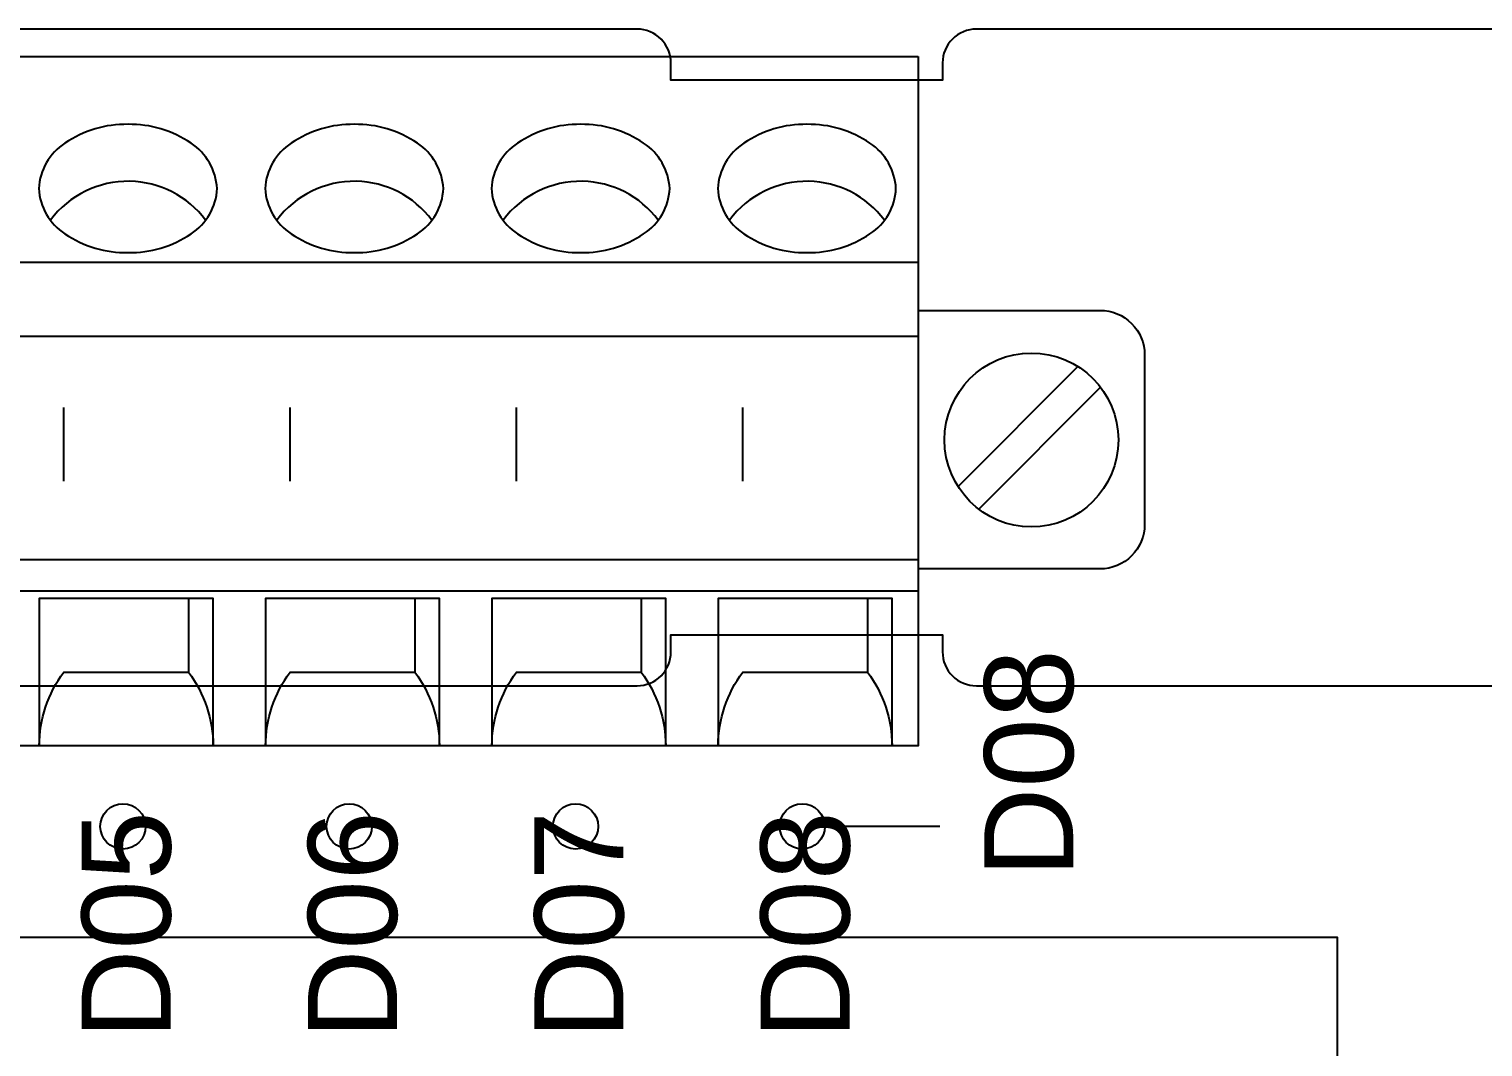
# Model space of a CAD drawing. Extents: x 0.5 to 35.5, y 0.5 to 23.5.
# Drawn here: x 30.141 to 31.426, y 8.752 to 9.651 of the extents above; entities that cross this region are included whole.
import ezdxf

# ---------------------------------------------------------------- set-up
doc = ezdxf.new("R2010")
doc.units = 0
doc.header["$MEASUREMENT"] = 0
for name, color, linetype in [('3_01__0-__EMPTY', 7, 'CONTINUOUS'), ('3_02__B-___3__DI___4__DO__', 7, 'CONTINUOUS'), ('3_03__1-___4__DI___4__DO__', 7, 'CONTINUOUS'), ('3_04__C-___4__DI___4__DO__', 7, 'CONTINUOUS'), ('3_05__D-___4__DI___3__DO__', 7, 'CONTINUOUS'), ('3_06__2A___8__FORM_A_DO', 7, 'CONTINUOUS'), ('3_07__2B___8__FORM_B_DO', 7, 'CONTINUOUS'), ('3_08__2C___8__DO__6__FORM_', 7, 'CONTINUOUS'), ('3_09__2D___8__DO__2__FORM_', 7, 'CONTINUOUS'), ('3_10__2G___8__DO__4__FORM_', 7, 'CONTINUOUS'), ('3_11__3-___8__DI', 7, 'CONTINUOUS'), ('3_12__4-___14__DI', 7, 'CONTINUOUS'), ('3_13__5-___8__AI', 7, 'CONTINUOUS'), ('3_14__6-___4__AI____4__AO', 7, 'CONTINUOUS'), ('4_01__0-__EMPTY', 7, 'CONTINUOUS'), ('4_02__B-___3__DI___4__DO__', 7, 'CONTINUOUS'), ('4_03__1-___4__DI___4__DO__', 7, 'CONTINUOUS'), ('4_04__C-___4__DI___4__DO__', 7, 'CONTINUOUS'), ('4_05__D-___4__DI___3__DO__', 7, 'CONTINUOUS'), ('4_06__2A___8__FORM_A_DO', 7, 'CONTINUOUS'), ('4_07__2B___8__FORM_B_DO', 7, 'CONTINUOUS'), ('4_08__2C___8__DO__6__FORM_', 7, 'CONTINUOUS'), ('4_09__2D___8__DO__2__FORM_', 7, 'CONTINUOUS'), ('4_10__2G___8__DO__4__FORM_', 7, 'CONTINUOUS'), ('4_11__3-___8__DI', 7, 'CONTINUOUS'), ('4_12__4-___14__DI', 7, 'CONTINUOUS'), ('4_13__5-___8__AI', 7, 'CONTINUOUS'), ('4_14__6-___4__AI____4__AO', 7, 'CONTINUOUS'), ('4_15__77___8__AFDI', 7, 'CONTINUOUS')]:
    doc.layers.add(name, color=color, linetype=linetype)
doc.styles.add('ARIAL', font='arial.ttf')

msp = doc.modelspace()

# ---------------------------------------------------------------- linework, layer by layer
at = {"layer": '3_01__0-__EMPTY'}
for points in [[(31.8733, 9.651), (30.9781, 9.651, 0.414214), (30.9482, 9.6211), (30.9482, 9.606), (30.7082, 9.606), (30.7082, 9.6211, 0.414214), (30.6783, 9.651), (29.7131, 9.651, 0.414214)], [(29.7131, 9.071), (30.6783, 9.071, 0.414214), (30.7082, 9.1009), (30.7082, 9.116), (30.9482, 9.116), (30.9482, 9.1009, 0.414214), (30.9781, 9.071), (31.8733, 9.071, 0.414214)]]:
    msp.add_lwpolyline(points, format="xyb", dxfattribs=at)
at = {"layer": '3_02__B-___3__DI___4__DO__'}
msp.add_lwpolyline([(30.9268, 9.6267), (30.9268, 9.018), (29.3268, 9.018), (29.3268, 9.6267)], close=True, dxfattribs=at)
for points in [[(30.2841, 9.5503, 0.154167), (30.2284, 9.5669, 0.154167), (30.1727, 9.5503, 0.244062), (30.1497, 9.5102, 0.244061), (30.1727, 9.4702, 0.154167), (30.2284, 9.4536, 0.154167), (30.2841, 9.4702, 0.24406), (30.3071, 9.5102, 0.236767)], [(30.4841, 9.5503, 0.154167), (30.4284, 9.5669, 0.154167), (30.3727, 9.5503, 0.244062), (30.3497, 9.5102, 0.244061), (30.3727, 9.4702, 0.154167), (30.4284, 9.4536, 0.154167), (30.4841, 9.4702, 0.24406), (30.5071, 9.5102, 0.236767)], [(30.6841, 9.5503, 0.154167), (30.6284, 9.5669, 0.154167), (30.5727, 9.5503, 0.244062), (30.5497, 9.5102, 0.244061), (30.5727, 9.4702, 0.154167), (30.6284, 9.4536, 0.154167), (30.6841, 9.4702, 0.24406), (30.7071, 9.5102, 0.236767)], [(30.8841, 9.5503, 0.154167), (30.8284, 9.5669, 0.154167), (30.7727, 9.5503, 0.244062), (30.7497, 9.5102, 0.244061), (30.7727, 9.4702, 0.154167), (30.8284, 9.4536, 0.154167), (30.8841, 9.4702, 0.24406), (30.9071, 9.5102, 0.236767)]]:
    msp.add_lwpolyline(points, format="xyb", close=True, dxfattribs=at)
for points in [[(30.2972, 9.4824, 0.005828), (30.2969, 9.4823, 0.231198), (30.23, 9.5166, 0.240907), (30.1599, 9.4823, 0.001746), (30.1597, 9.4822)], [(30.4972, 9.4824, 0.005828), (30.4969, 9.4823, 0.231198), (30.43, 9.5166, 0.240907), (30.3599, 9.4823, 0.001746), (30.3597, 9.4822)], [(30.6972, 9.4824, 0.005828), (30.6969, 9.4823, 0.231198), (30.63, 9.5166, 0.240907), (30.5599, 9.4823, 0.001746), (30.5597, 9.4822)], [(30.8972, 9.4824, 0.005828), (30.8969, 9.4823, 0.231198), (30.83, 9.5166, 0.240907), (30.7599, 9.4823, 0.001746), (30.7597, 9.4822)], [(30.9268, 9.4026), (31.0874, 9.4026, -0.414214), (31.1268, 9.3632), (31.1268, 9.2136, -0.414214), (31.0875, 9.1742), (30.9268, 9.1742)], [(30.2819, 9.1481), (30.2819, 9.0829, -0.162987), (30.3036, 9.0179), (30.3036, 9.1481), (30.15, 9.1481), (30.15, 9.018, -0.162853), (30.1717, 9.0829), (30.2819, 9.0829)], [(30.4819, 9.1481), (30.4819, 9.0829, -0.162987), (30.5036, 9.0179), (30.5036, 9.1481), (30.35, 9.1481), (30.35, 9.018, -0.162853), (30.3717, 9.0829), (30.4819, 9.0829)], [(30.6819, 9.1481), (30.6819, 9.0829, -0.162987), (30.7036, 9.0179), (30.7036, 9.1481), (30.55, 9.1481), (30.55, 9.018, -0.162853), (30.5717, 9.0829), (30.6819, 9.0829)], [(30.8819, 9.1481), (30.8819, 9.0829, -0.162987), (30.9036, 9.0179), (30.9036, 9.1481), (30.75, 9.1481), (30.75, 9.018, -0.162853), (30.7717, 9.0829), (30.8819, 9.0829)]]:
    msp.add_lwpolyline(points, format="xyb", dxfattribs=at)
for points in [[(29.3268, 9.4451), (30.9268, 9.4451)], [(29.3268, 9.3797), (30.9268, 9.3797)], [(30.9619, 9.2471), (31.0679, 9.353)], [(30.9803, 9.227), (31.0879, 9.3346)], [(29.3268, 9.1826), (30.9268, 9.1826)], [(29.3268, 9.1547), (30.9268, 9.1547)]]:
    msp.add_lwpolyline(points, dxfattribs=at)
msp.add_circle((31.0268, 9.2881), 0.0768, dxfattribs=at)
at = {"layer": '3_03__1-___4__DI___4__DO__'}
msp.add_lwpolyline([(30.9268, 9.6267), (30.9268, 9.018), (29.3268, 9.018), (29.3268, 9.6267)], close=True, dxfattribs=at)
for points in [[(30.2841, 9.5503, 0.154167), (30.2284, 9.5669, 0.154167), (30.1727, 9.5503, 0.244062), (30.1497, 9.5102, 0.244061), (30.1727, 9.4702, 0.154167), (30.2284, 9.4536, 0.154167), (30.2841, 9.4702, 0.24406), (30.3071, 9.5102, 0.236767)], [(30.4841, 9.5503, 0.154167), (30.4284, 9.5669, 0.154167), (30.3727, 9.5503, 0.244062), (30.3497, 9.5102, 0.244061), (30.3727, 9.4702, 0.154167), (30.4284, 9.4536, 0.154167), (30.4841, 9.4702, 0.24406), (30.5071, 9.5102, 0.236767)], [(30.6841, 9.5503, 0.154167), (30.6284, 9.5669, 0.154167), (30.5727, 9.5503, 0.244062), (30.5497, 9.5102, 0.244061), (30.5727, 9.4702, 0.154167), (30.6284, 9.4536, 0.154167), (30.6841, 9.4702, 0.24406), (30.7071, 9.5102, 0.236767)], [(30.8841, 9.5503, 0.154167), (30.8284, 9.5669, 0.154167), (30.7727, 9.5503, 0.244062), (30.7497, 9.5102, 0.244061), (30.7727, 9.4702, 0.154167), (30.8284, 9.4536, 0.154167), (30.8841, 9.4702, 0.24406), (30.9071, 9.5102, 0.236767)]]:
    msp.add_lwpolyline(points, format="xyb", close=True, dxfattribs=at)
for points in [[(30.2972, 9.4824, 0.005828), (30.2969, 9.4823, 0.231198), (30.23, 9.5166, 0.240907), (30.1599, 9.4823, 0.001746), (30.1597, 9.4822)], [(30.4972, 9.4824, 0.005828), (30.4969, 9.4823, 0.231198), (30.43, 9.5166, 0.240907), (30.3599, 9.4823, 0.001746), (30.3597, 9.4822)], [(30.6972, 9.4824, 0.005828), (30.6969, 9.4823, 0.231198), (30.63, 9.5166, 0.240907), (30.5599, 9.4823, 0.001746), (30.5597, 9.4822)], [(30.8972, 9.4824, 0.005828), (30.8969, 9.4823, 0.231198), (30.83, 9.5166, 0.240907), (30.7599, 9.4823, 0.001746), (30.7597, 9.4822)], [(30.9268, 9.4026), (31.0874, 9.4026, -0.414214), (31.1268, 9.3632), (31.1268, 9.2136, -0.414214), (31.0875, 9.1742), (30.9268, 9.1742)], [(30.2819, 9.1481), (30.2819, 9.0829, -0.162987), (30.3036, 9.0179), (30.3036, 9.1481), (30.15, 9.1481), (30.15, 9.018, -0.162853), (30.1717, 9.0829), (30.2819, 9.0829)], [(30.4819, 9.1481), (30.4819, 9.0829, -0.162987), (30.5036, 9.0179), (30.5036, 9.1481), (30.35, 9.1481), (30.35, 9.018, -0.162853), (30.3717, 9.0829), (30.4819, 9.0829)], [(30.6819, 9.1481), (30.6819, 9.0829, -0.162987), (30.7036, 9.0179), (30.7036, 9.1481), (30.55, 9.1481), (30.55, 9.018, -0.162853), (30.5717, 9.0829), (30.6819, 9.0829)], [(30.8819, 9.1481), (30.8819, 9.0829, -0.162987), (30.9036, 9.0179), (30.9036, 9.1481), (30.75, 9.1481), (30.75, 9.018, -0.162853), (30.7717, 9.0829), (30.8819, 9.0829)]]:
    msp.add_lwpolyline(points, format="xyb", dxfattribs=at)
for points in [[(29.3268, 9.4451), (30.9268, 9.4451)], [(29.3268, 9.3797), (30.9268, 9.3797)], [(30.9619, 9.2471), (31.0679, 9.353)], [(30.9803, 9.227), (31.0879, 9.3346)], [(29.3268, 9.1826), (30.9268, 9.1826)], [(29.3268, 9.1547), (30.9268, 9.1547)]]:
    msp.add_lwpolyline(points, dxfattribs=at)
msp.add_circle((31.0268, 9.2881), 0.0768, dxfattribs=at)
at = {"layer": '3_04__C-___4__DI___4__DO__'}
msp.add_lwpolyline([(30.9268, 9.6267), (30.9268, 9.018), (29.3268, 9.018), (29.3268, 9.6267)], close=True, dxfattribs=at)
for points in [[(30.2841, 9.5503, 0.154167), (30.2284, 9.5669, 0.154167), (30.1727, 9.5503, 0.244062), (30.1497, 9.5102, 0.244061), (30.1727, 9.4702, 0.154167), (30.2284, 9.4536, 0.154167), (30.2841, 9.4702, 0.24406), (30.3071, 9.5102, 0.236767)], [(30.4841, 9.5503, 0.154167), (30.4284, 9.5669, 0.154167), (30.3727, 9.5503, 0.244062), (30.3497, 9.5102, 0.244061), (30.3727, 9.4702, 0.154167), (30.4284, 9.4536, 0.154167), (30.4841, 9.4702, 0.24406), (30.5071, 9.5102, 0.236767)], [(30.6841, 9.5503, 0.154167), (30.6284, 9.5669, 0.154167), (30.5727, 9.5503, 0.244062), (30.5497, 9.5102, 0.244061), (30.5727, 9.4702, 0.154167), (30.6284, 9.4536, 0.154167), (30.6841, 9.4702, 0.24406), (30.7071, 9.5102, 0.236767)], [(30.8841, 9.5503, 0.154167), (30.8284, 9.5669, 0.154167), (30.7727, 9.5503, 0.244062), (30.7497, 9.5102, 0.244061), (30.7727, 9.4702, 0.154167), (30.8284, 9.4536, 0.154167), (30.8841, 9.4702, 0.24406), (30.9071, 9.5102, 0.236767)]]:
    msp.add_lwpolyline(points, format="xyb", close=True, dxfattribs=at)
for points in [[(30.2972, 9.4824, 0.005828), (30.2969, 9.4823, 0.231198), (30.23, 9.5166, 0.240907), (30.1599, 9.4823, 0.001746), (30.1597, 9.4822)], [(30.4972, 9.4824, 0.005828), (30.4969, 9.4823, 0.231198), (30.43, 9.5166, 0.240907), (30.3599, 9.4823, 0.001746), (30.3597, 9.4822)], [(30.6972, 9.4824, 0.005828), (30.6969, 9.4823, 0.231198), (30.63, 9.5166, 0.240907), (30.5599, 9.4823, 0.001746), (30.5597, 9.4822)], [(30.8972, 9.4824, 0.005828), (30.8969, 9.4823, 0.231198), (30.83, 9.5166, 0.240907), (30.7599, 9.4823, 0.001746), (30.7597, 9.4822)], [(30.9268, 9.4026), (31.0874, 9.4026, -0.414214), (31.1268, 9.3632), (31.1268, 9.2136, -0.414214), (31.0875, 9.1742), (30.9268, 9.1742)], [(30.2819, 9.1481), (30.2819, 9.0829, -0.162987), (30.3036, 9.0179), (30.3036, 9.1481), (30.15, 9.1481), (30.15, 9.018, -0.162853), (30.1717, 9.0829), (30.2819, 9.0829)], [(30.4819, 9.1481), (30.4819, 9.0829, -0.162987), (30.5036, 9.0179), (30.5036, 9.1481), (30.35, 9.1481), (30.35, 9.018, -0.162853), (30.3717, 9.0829), (30.4819, 9.0829)], [(30.6819, 9.1481), (30.6819, 9.0829, -0.162987), (30.7036, 9.0179), (30.7036, 9.1481), (30.55, 9.1481), (30.55, 9.018, -0.162853), (30.5717, 9.0829), (30.6819, 9.0829)], [(30.8819, 9.1481), (30.8819, 9.0829, -0.162987), (30.9036, 9.0179), (30.9036, 9.1481), (30.75, 9.1481), (30.75, 9.018, -0.162853), (30.7717, 9.0829), (30.8819, 9.0829)]]:
    msp.add_lwpolyline(points, format="xyb", dxfattribs=at)
for points in [[(29.3268, 9.4451), (30.9268, 9.4451)], [(29.3268, 9.3797), (30.9268, 9.3797)], [(30.9619, 9.2471), (31.0679, 9.353)], [(30.9803, 9.227), (31.0879, 9.3346)], [(29.3268, 9.1826), (30.9268, 9.1826)], [(29.3268, 9.1547), (30.9268, 9.1547)]]:
    msp.add_lwpolyline(points, dxfattribs=at)
msp.add_circle((31.0268, 9.2881), 0.0768, dxfattribs=at)
at = {"layer": '3_05__D-___4__DI___3__DO__'}
msp.add_lwpolyline([(30.9268, 9.6267), (30.9268, 9.018), (29.3268, 9.018), (29.3268, 9.6267)], close=True, dxfattribs=at)
for points in [[(30.2841, 9.5503, 0.154167), (30.2284, 9.5669, 0.154167), (30.1727, 9.5503, 0.244062), (30.1497, 9.5102, 0.244061), (30.1727, 9.4702, 0.154167), (30.2284, 9.4536, 0.154167), (30.2841, 9.4702, 0.24406), (30.3071, 9.5102, 0.236767)], [(30.4841, 9.5503, 0.154167), (30.4284, 9.5669, 0.154167), (30.3727, 9.5503, 0.244062), (30.3497, 9.5102, 0.244061), (30.3727, 9.4702, 0.154167), (30.4284, 9.4536, 0.154167), (30.4841, 9.4702, 0.24406), (30.5071, 9.5102, 0.236767)], [(30.6841, 9.5503, 0.154167), (30.6284, 9.5669, 0.154167), (30.5727, 9.5503, 0.244062), (30.5497, 9.5102, 0.244061), (30.5727, 9.4702, 0.154167), (30.6284, 9.4536, 0.154167), (30.6841, 9.4702, 0.24406), (30.7071, 9.5102, 0.236767)], [(30.8841, 9.5503, 0.154167), (30.8284, 9.5669, 0.154167), (30.7727, 9.5503, 0.244062), (30.7497, 9.5102, 0.244061), (30.7727, 9.4702, 0.154167), (30.8284, 9.4536, 0.154167), (30.8841, 9.4702, 0.24406), (30.9071, 9.5102, 0.236767)]]:
    msp.add_lwpolyline(points, format="xyb", close=True, dxfattribs=at)
for points in [[(30.2972, 9.4824, 0.005828), (30.2969, 9.4823, 0.231198), (30.23, 9.5166, 0.240907), (30.1599, 9.4823, 0.001746), (30.1597, 9.4822)], [(30.4972, 9.4824, 0.005828), (30.4969, 9.4823, 0.231198), (30.43, 9.5166, 0.240907), (30.3599, 9.4823, 0.001746), (30.3597, 9.4822)], [(30.6972, 9.4824, 0.005828), (30.6969, 9.4823, 0.231198), (30.63, 9.5166, 0.240907), (30.5599, 9.4823, 0.001746), (30.5597, 9.4822)], [(30.8972, 9.4824, 0.005828), (30.8969, 9.4823, 0.231198), (30.83, 9.5166, 0.240907), (30.7599, 9.4823, 0.001746), (30.7597, 9.4822)], [(30.9268, 9.4026), (31.0874, 9.4026, -0.414214), (31.1268, 9.3632), (31.1268, 9.2136, -0.414214), (31.0875, 9.1742), (30.9268, 9.1742)], [(30.2819, 9.1481), (30.2819, 9.0829, -0.162987), (30.3036, 9.0179), (30.3036, 9.1481), (30.15, 9.1481), (30.15, 9.018, -0.162853), (30.1717, 9.0829), (30.2819, 9.0829)], [(30.4819, 9.1481), (30.4819, 9.0829, -0.162987), (30.5036, 9.0179), (30.5036, 9.1481), (30.35, 9.1481), (30.35, 9.018, -0.162853), (30.3717, 9.0829), (30.4819, 9.0829)], [(30.6819, 9.1481), (30.6819, 9.0829, -0.162987), (30.7036, 9.0179), (30.7036, 9.1481), (30.55, 9.1481), (30.55, 9.018, -0.162853), (30.5717, 9.0829), (30.6819, 9.0829)], [(30.8819, 9.1481), (30.8819, 9.0829, -0.162987), (30.9036, 9.0179), (30.9036, 9.1481), (30.75, 9.1481), (30.75, 9.018, -0.162853), (30.7717, 9.0829), (30.8819, 9.0829)]]:
    msp.add_lwpolyline(points, format="xyb", dxfattribs=at)
for points in [[(29.3268, 9.4451), (30.9268, 9.4451)], [(29.3268, 9.3797), (30.9268, 9.3797)], [(30.9619, 9.2471), (31.0679, 9.353)], [(30.9803, 9.227), (31.0879, 9.3346)], [(29.3268, 9.1826), (30.9268, 9.1826)], [(29.3268, 9.1547), (30.9268, 9.1547)]]:
    msp.add_lwpolyline(points, dxfattribs=at)
msp.add_circle((31.0268, 9.2881), 0.0768, dxfattribs=at)
at = {"layer": '3_06__2A___8__FORM_A_DO'}
msp.add_lwpolyline([(30.9268, 9.6267), (30.9268, 9.018), (29.3268, 9.018), (29.3268, 9.6267)], close=True, dxfattribs=at)
for points in [[(30.2841, 9.5503, 0.154167), (30.2284, 9.5669, 0.154167), (30.1727, 9.5503, 0.244062), (30.1497, 9.5102, 0.244061), (30.1727, 9.4702, 0.154167), (30.2284, 9.4536, 0.154167), (30.2841, 9.4702, 0.24406), (30.3071, 9.5102, 0.236767)], [(30.4841, 9.5503, 0.154167), (30.4284, 9.5669, 0.154167), (30.3727, 9.5503, 0.244062), (30.3497, 9.5102, 0.244061), (30.3727, 9.4702, 0.154167), (30.4284, 9.4536, 0.154167), (30.4841, 9.4702, 0.24406), (30.5071, 9.5102, 0.236767)], [(30.6841, 9.5503, 0.154167), (30.6284, 9.5669, 0.154167), (30.5727, 9.5503, 0.244062), (30.5497, 9.5102, 0.244061), (30.5727, 9.4702, 0.154167), (30.6284, 9.4536, 0.154167), (30.6841, 9.4702, 0.24406), (30.7071, 9.5102, 0.236767)], [(30.8841, 9.5503, 0.154167), (30.8284, 9.5669, 0.154167), (30.7727, 9.5503, 0.244062), (30.7497, 9.5102, 0.244061), (30.7727, 9.4702, 0.154167), (30.8284, 9.4536, 0.154167), (30.8841, 9.4702, 0.24406), (30.9071, 9.5102, 0.236767)]]:
    msp.add_lwpolyline(points, format="xyb", close=True, dxfattribs=at)
for points in [[(30.2972, 9.4824, 0.005828), (30.2969, 9.4823, 0.231198), (30.23, 9.5166, 0.240907), (30.1599, 9.4823, 0.001746), (30.1597, 9.4822)], [(30.4972, 9.4824, 0.005828), (30.4969, 9.4823, 0.231198), (30.43, 9.5166, 0.240907), (30.3599, 9.4823, 0.001746), (30.3597, 9.4822)], [(30.6972, 9.4824, 0.005828), (30.6969, 9.4823, 0.231198), (30.63, 9.5166, 0.240907), (30.5599, 9.4823, 0.001746), (30.5597, 9.4822)], [(30.8972, 9.4824, 0.005828), (30.8969, 9.4823, 0.231198), (30.83, 9.5166, 0.240907), (30.7599, 9.4823, 0.001746), (30.7597, 9.4822)], [(30.9268, 9.4026), (31.0874, 9.4026, -0.414214), (31.1268, 9.3632), (31.1268, 9.2136, -0.414214), (31.0875, 9.1742), (30.9268, 9.1742)], [(30.2819, 9.1481), (30.2819, 9.0829, -0.162987), (30.3036, 9.0179), (30.3036, 9.1481), (30.15, 9.1481), (30.15, 9.018, -0.162853), (30.1717, 9.0829), (30.2819, 9.0829)], [(30.4819, 9.1481), (30.4819, 9.0829, -0.162987), (30.5036, 9.0179), (30.5036, 9.1481), (30.35, 9.1481), (30.35, 9.018, -0.162853), (30.3717, 9.0829), (30.4819, 9.0829)], [(30.6819, 9.1481), (30.6819, 9.0829, -0.162987), (30.7036, 9.0179), (30.7036, 9.1481), (30.55, 9.1481), (30.55, 9.018, -0.162853), (30.5717, 9.0829), (30.6819, 9.0829)], [(30.8819, 9.1481), (30.8819, 9.0829, -0.162987), (30.9036, 9.0179), (30.9036, 9.1481), (30.75, 9.1481), (30.75, 9.018, -0.162853), (30.7717, 9.0829), (30.8819, 9.0829)]]:
    msp.add_lwpolyline(points, format="xyb", dxfattribs=at)
for points in [[(29.3268, 9.4451), (30.9268, 9.4451)], [(29.3268, 9.3797), (30.9268, 9.3797)], [(30.9619, 9.2471), (31.0679, 9.353)], [(30.9803, 9.227), (31.0879, 9.3346)], [(29.3268, 9.1826), (30.9268, 9.1826)], [(29.3268, 9.1547), (30.9268, 9.1547)]]:
    msp.add_lwpolyline(points, dxfattribs=at)
msp.add_circle((31.0268, 9.2881), 0.0768, dxfattribs=at)
at = {"layer": '3_07__2B___8__FORM_B_DO'}
msp.add_lwpolyline([(30.9268, 9.6267), (30.9268, 9.018), (29.3268, 9.018), (29.3268, 9.6267)], close=True, dxfattribs=at)
for points in [[(30.2841, 9.5503, 0.154167), (30.2284, 9.5669, 0.154167), (30.1727, 9.5503, 0.244062), (30.1497, 9.5102, 0.244061), (30.1727, 9.4702, 0.154167), (30.2284, 9.4536, 0.154167), (30.2841, 9.4702, 0.24406), (30.3071, 9.5102, 0.236767)], [(30.4841, 9.5503, 0.154167), (30.4284, 9.5669, 0.154167), (30.3727, 9.5503, 0.244062), (30.3497, 9.5102, 0.244061), (30.3727, 9.4702, 0.154167), (30.4284, 9.4536, 0.154167), (30.4841, 9.4702, 0.24406), (30.5071, 9.5102, 0.236767)], [(30.6841, 9.5503, 0.154167), (30.6284, 9.5669, 0.154167), (30.5727, 9.5503, 0.244062), (30.5497, 9.5102, 0.244061), (30.5727, 9.4702, 0.154167), (30.6284, 9.4536, 0.154167), (30.6841, 9.4702, 0.24406), (30.7071, 9.5102, 0.236767)], [(30.8841, 9.5503, 0.154167), (30.8284, 9.5669, 0.154167), (30.7727, 9.5503, 0.244062), (30.7497, 9.5102, 0.244061), (30.7727, 9.4702, 0.154167), (30.8284, 9.4536, 0.154167), (30.8841, 9.4702, 0.24406), (30.9071, 9.5102, 0.236767)]]:
    msp.add_lwpolyline(points, format="xyb", close=True, dxfattribs=at)
for points in [[(30.2972, 9.4824, 0.005828), (30.2969, 9.4823, 0.231198), (30.23, 9.5166, 0.240907), (30.1599, 9.4823, 0.001746), (30.1597, 9.4822)], [(30.4972, 9.4824, 0.005828), (30.4969, 9.4823, 0.231198), (30.43, 9.5166, 0.240907), (30.3599, 9.4823, 0.001746), (30.3597, 9.4822)], [(30.6972, 9.4824, 0.005828), (30.6969, 9.4823, 0.231198), (30.63, 9.5166, 0.240907), (30.5599, 9.4823, 0.001746), (30.5597, 9.4822)], [(30.8972, 9.4824, 0.005828), (30.8969, 9.4823, 0.231198), (30.83, 9.5166, 0.240907), (30.7599, 9.4823, 0.001746), (30.7597, 9.4822)], [(30.9268, 9.4026), (31.0874, 9.4026, -0.414214), (31.1268, 9.3632), (31.1268, 9.2136, -0.414214), (31.0875, 9.1742), (30.9268, 9.1742)], [(30.2819, 9.1481), (30.2819, 9.0829, -0.162987), (30.3036, 9.0179), (30.3036, 9.1481), (30.15, 9.1481), (30.15, 9.018, -0.162853), (30.1717, 9.0829), (30.2819, 9.0829)], [(30.4819, 9.1481), (30.4819, 9.0829, -0.162987), (30.5036, 9.0179), (30.5036, 9.1481), (30.35, 9.1481), (30.35, 9.018, -0.162853), (30.3717, 9.0829), (30.4819, 9.0829)], [(30.6819, 9.1481), (30.6819, 9.0829, -0.162987), (30.7036, 9.0179), (30.7036, 9.1481), (30.55, 9.1481), (30.55, 9.018, -0.162853), (30.5717, 9.0829), (30.6819, 9.0829)], [(30.8819, 9.1481), (30.8819, 9.0829, -0.162987), (30.9036, 9.0179), (30.9036, 9.1481), (30.75, 9.1481), (30.75, 9.018, -0.162853), (30.7717, 9.0829), (30.8819, 9.0829)]]:
    msp.add_lwpolyline(points, format="xyb", dxfattribs=at)
for points in [[(29.3268, 9.4451), (30.9268, 9.4451)], [(29.3268, 9.3797), (30.9268, 9.3797)], [(30.9619, 9.2471), (31.0679, 9.353)], [(30.9803, 9.227), (31.0879, 9.3346)], [(29.3268, 9.1826), (30.9268, 9.1826)], [(29.3268, 9.1547), (30.9268, 9.1547)]]:
    msp.add_lwpolyline(points, dxfattribs=at)
msp.add_circle((31.0268, 9.2881), 0.0768, dxfattribs=at)
at = {"layer": '3_08__2C___8__DO__6__FORM_'}
msp.add_lwpolyline([(30.9268, 9.6267), (30.9268, 9.018), (29.3268, 9.018), (29.3268, 9.6267)], close=True, dxfattribs=at)
for points in [[(30.2841, 9.5503, 0.154167), (30.2284, 9.5669, 0.154167), (30.1727, 9.5503, 0.244062), (30.1497, 9.5102, 0.244061), (30.1727, 9.4702, 0.154167), (30.2284, 9.4536, 0.154167), (30.2841, 9.4702, 0.24406), (30.3071, 9.5102, 0.236767)], [(30.4841, 9.5503, 0.154167), (30.4284, 9.5669, 0.154167), (30.3727, 9.5503, 0.244062), (30.3497, 9.5102, 0.244061), (30.3727, 9.4702, 0.154167), (30.4284, 9.4536, 0.154167), (30.4841, 9.4702, 0.24406), (30.5071, 9.5102, 0.236767)], [(30.6841, 9.5503, 0.154167), (30.6284, 9.5669, 0.154167), (30.5727, 9.5503, 0.244062), (30.5497, 9.5102, 0.244061), (30.5727, 9.4702, 0.154167), (30.6284, 9.4536, 0.154167), (30.6841, 9.4702, 0.24406), (30.7071, 9.5102, 0.236767)], [(30.8841, 9.5503, 0.154167), (30.8284, 9.5669, 0.154167), (30.7727, 9.5503, 0.244062), (30.7497, 9.5102, 0.244061), (30.7727, 9.4702, 0.154167), (30.8284, 9.4536, 0.154167), (30.8841, 9.4702, 0.24406), (30.9071, 9.5102, 0.236767)]]:
    msp.add_lwpolyline(points, format="xyb", close=True, dxfattribs=at)
for points in [[(30.2972, 9.4824, 0.005828), (30.2969, 9.4823, 0.231198), (30.23, 9.5166, 0.240907), (30.1599, 9.4823, 0.001746), (30.1597, 9.4822)], [(30.4972, 9.4824, 0.005828), (30.4969, 9.4823, 0.231198), (30.43, 9.5166, 0.240907), (30.3599, 9.4823, 0.001746), (30.3597, 9.4822)], [(30.6972, 9.4824, 0.005828), (30.6969, 9.4823, 0.231198), (30.63, 9.5166, 0.240907), (30.5599, 9.4823, 0.001746), (30.5597, 9.4822)], [(30.8972, 9.4824, 0.005828), (30.8969, 9.4823, 0.231198), (30.83, 9.5166, 0.240907), (30.7599, 9.4823, 0.001746), (30.7597, 9.4822)], [(30.9268, 9.4026), (31.0874, 9.4026, -0.414214), (31.1268, 9.3632), (31.1268, 9.2136, -0.414214), (31.0875, 9.1742), (30.9268, 9.1742)], [(30.2819, 9.1481), (30.2819, 9.0829, -0.162987), (30.3036, 9.0179), (30.3036, 9.1481), (30.15, 9.1481), (30.15, 9.018, -0.162853), (30.1717, 9.0829), (30.2819, 9.0829)], [(30.4819, 9.1481), (30.4819, 9.0829, -0.162987), (30.5036, 9.0179), (30.5036, 9.1481), (30.35, 9.1481), (30.35, 9.018, -0.162853), (30.3717, 9.0829), (30.4819, 9.0829)], [(30.6819, 9.1481), (30.6819, 9.0829, -0.162987), (30.7036, 9.0179), (30.7036, 9.1481), (30.55, 9.1481), (30.55, 9.018, -0.162853), (30.5717, 9.0829), (30.6819, 9.0829)], [(30.8819, 9.1481), (30.8819, 9.0829, -0.162987), (30.9036, 9.0179), (30.9036, 9.1481), (30.75, 9.1481), (30.75, 9.018, -0.162853), (30.7717, 9.0829), (30.8819, 9.0829)]]:
    msp.add_lwpolyline(points, format="xyb", dxfattribs=at)
for points in [[(29.3268, 9.4451), (30.9268, 9.4451)], [(29.3268, 9.3797), (30.9268, 9.3797)], [(30.9619, 9.2471), (31.0679, 9.353)], [(30.9803, 9.227), (31.0879, 9.3346)], [(29.3268, 9.1826), (30.9268, 9.1826)], [(29.3268, 9.1547), (30.9268, 9.1547)]]:
    msp.add_lwpolyline(points, dxfattribs=at)
msp.add_circle((31.0268, 9.2881), 0.0768, dxfattribs=at)
at = {"layer": '3_09__2D___8__DO__2__FORM_'}
msp.add_lwpolyline([(30.9268, 9.6267), (30.9268, 9.018), (29.3268, 9.018), (29.3268, 9.6267)], close=True, dxfattribs=at)
for points in [[(30.2841, 9.5503, 0.154167), (30.2284, 9.5669, 0.154167), (30.1727, 9.5503, 0.244062), (30.1497, 9.5102, 0.244061), (30.1727, 9.4702, 0.154167), (30.2284, 9.4536, 0.154167), (30.2841, 9.4702, 0.24406), (30.3071, 9.5102, 0.236767)], [(30.4841, 9.5503, 0.154167), (30.4284, 9.5669, 0.154167), (30.3727, 9.5503, 0.244062), (30.3497, 9.5102, 0.244061), (30.3727, 9.4702, 0.154167), (30.4284, 9.4536, 0.154167), (30.4841, 9.4702, 0.24406), (30.5071, 9.5102, 0.236767)], [(30.6841, 9.5503, 0.154167), (30.6284, 9.5669, 0.154167), (30.5727, 9.5503, 0.244062), (30.5497, 9.5102, 0.244061), (30.5727, 9.4702, 0.154167), (30.6284, 9.4536, 0.154167), (30.6841, 9.4702, 0.24406), (30.7071, 9.5102, 0.236767)], [(30.8841, 9.5503, 0.154167), (30.8284, 9.5669, 0.154167), (30.7727, 9.5503, 0.244062), (30.7497, 9.5102, 0.244061), (30.7727, 9.4702, 0.154167), (30.8284, 9.4536, 0.154167), (30.8841, 9.4702, 0.24406), (30.9071, 9.5102, 0.236767)]]:
    msp.add_lwpolyline(points, format="xyb", close=True, dxfattribs=at)
for points in [[(30.2972, 9.4824, 0.005828), (30.2969, 9.4823, 0.231198), (30.23, 9.5166, 0.240907), (30.1599, 9.4823, 0.001746), (30.1597, 9.4822)], [(30.4972, 9.4824, 0.005828), (30.4969, 9.4823, 0.231198), (30.43, 9.5166, 0.240907), (30.3599, 9.4823, 0.001746), (30.3597, 9.4822)], [(30.6972, 9.4824, 0.005828), (30.6969, 9.4823, 0.231198), (30.63, 9.5166, 0.240907), (30.5599, 9.4823, 0.001746), (30.5597, 9.4822)], [(30.8972, 9.4824, 0.005828), (30.8969, 9.4823, 0.231198), (30.83, 9.5166, 0.240907), (30.7599, 9.4823, 0.001746), (30.7597, 9.4822)], [(30.9268, 9.4026), (31.0874, 9.4026, -0.414214), (31.1268, 9.3632), (31.1268, 9.2136, -0.414214), (31.0875, 9.1742), (30.9268, 9.1742)], [(30.2819, 9.1481), (30.2819, 9.0829, -0.162987), (30.3036, 9.0179), (30.3036, 9.1481), (30.15, 9.1481), (30.15, 9.018, -0.162853), (30.1717, 9.0829), (30.2819, 9.0829)], [(30.4819, 9.1481), (30.4819, 9.0829, -0.162987), (30.5036, 9.0179), (30.5036, 9.1481), (30.35, 9.1481), (30.35, 9.018, -0.162853), (30.3717, 9.0829), (30.4819, 9.0829)], [(30.6819, 9.1481), (30.6819, 9.0829, -0.162987), (30.7036, 9.0179), (30.7036, 9.1481), (30.55, 9.1481), (30.55, 9.018, -0.162853), (30.5717, 9.0829), (30.6819, 9.0829)], [(30.8819, 9.1481), (30.8819, 9.0829, -0.162987), (30.9036, 9.0179), (30.9036, 9.1481), (30.75, 9.1481), (30.75, 9.018, -0.162853), (30.7717, 9.0829), (30.8819, 9.0829)]]:
    msp.add_lwpolyline(points, format="xyb", dxfattribs=at)
for points in [[(29.3268, 9.4451), (30.9268, 9.4451)], [(29.3268, 9.3797), (30.9268, 9.3797)], [(30.9619, 9.2471), (31.0679, 9.353)], [(30.9803, 9.227), (31.0879, 9.3346)], [(29.3268, 9.1826), (30.9268, 9.1826)], [(29.3268, 9.1547), (30.9268, 9.1547)]]:
    msp.add_lwpolyline(points, dxfattribs=at)
msp.add_circle((31.0268, 9.2881), 0.0768, dxfattribs=at)
at = {"layer": '3_10__2G___8__DO__4__FORM_'}
msp.add_lwpolyline([(30.9268, 9.6267), (30.9268, 9.018), (29.3268, 9.018), (29.3268, 9.6267)], close=True, dxfattribs=at)
for points in [[(30.2841, 9.5503, 0.154167), (30.2284, 9.5669, 0.154167), (30.1727, 9.5503, 0.244062), (30.1497, 9.5102, 0.244061), (30.1727, 9.4702, 0.154167), (30.2284, 9.4536, 0.154167), (30.2841, 9.4702, 0.24406), (30.3071, 9.5102, 0.236767)], [(30.4841, 9.5503, 0.154167), (30.4284, 9.5669, 0.154167), (30.3727, 9.5503, 0.244062), (30.3497, 9.5102, 0.244061), (30.3727, 9.4702, 0.154167), (30.4284, 9.4536, 0.154167), (30.4841, 9.4702, 0.24406), (30.5071, 9.5102, 0.236767)], [(30.6841, 9.5503, 0.154167), (30.6284, 9.5669, 0.154167), (30.5727, 9.5503, 0.244062), (30.5497, 9.5102, 0.244061), (30.5727, 9.4702, 0.154167), (30.6284, 9.4536, 0.154167), (30.6841, 9.4702, 0.24406), (30.7071, 9.5102, 0.236767)], [(30.8841, 9.5503, 0.154167), (30.8284, 9.5669, 0.154167), (30.7727, 9.5503, 0.244062), (30.7497, 9.5102, 0.244061), (30.7727, 9.4702, 0.154167), (30.8284, 9.4536, 0.154167), (30.8841, 9.4702, 0.24406), (30.9071, 9.5102, 0.236767)]]:
    msp.add_lwpolyline(points, format="xyb", close=True, dxfattribs=at)
for points in [[(30.2972, 9.4824, 0.005828), (30.2969, 9.4823, 0.231198), (30.23, 9.5166, 0.240907), (30.1599, 9.4823, 0.001746), (30.1597, 9.4822)], [(30.4972, 9.4824, 0.005828), (30.4969, 9.4823, 0.231198), (30.43, 9.5166, 0.240907), (30.3599, 9.4823, 0.001746), (30.3597, 9.4822)], [(30.6972, 9.4824, 0.005828), (30.6969, 9.4823, 0.231198), (30.63, 9.5166, 0.240907), (30.5599, 9.4823, 0.001746), (30.5597, 9.4822)], [(30.8972, 9.4824, 0.005828), (30.8969, 9.4823, 0.231198), (30.83, 9.5166, 0.240907), (30.7599, 9.4823, 0.001746), (30.7597, 9.4822)], [(30.9268, 9.4026), (31.0874, 9.4026, -0.414214), (31.1268, 9.3632), (31.1268, 9.2136, -0.414214), (31.0875, 9.1742), (30.9268, 9.1742)], [(30.2819, 9.1481), (30.2819, 9.0829, -0.162987), (30.3036, 9.0179), (30.3036, 9.1481), (30.15, 9.1481), (30.15, 9.018, -0.162853), (30.1717, 9.0829), (30.2819, 9.0829)], [(30.4819, 9.1481), (30.4819, 9.0829, -0.162987), (30.5036, 9.0179), (30.5036, 9.1481), (30.35, 9.1481), (30.35, 9.018, -0.162853), (30.3717, 9.0829), (30.4819, 9.0829)], [(30.6819, 9.1481), (30.6819, 9.0829, -0.162987), (30.7036, 9.0179), (30.7036, 9.1481), (30.55, 9.1481), (30.55, 9.018, -0.162853), (30.5717, 9.0829), (30.6819, 9.0829)], [(30.8819, 9.1481), (30.8819, 9.0829, -0.162987), (30.9036, 9.0179), (30.9036, 9.1481), (30.75, 9.1481), (30.75, 9.018, -0.162853), (30.7717, 9.0829), (30.8819, 9.0829)]]:
    msp.add_lwpolyline(points, format="xyb", dxfattribs=at)
for points in [[(29.3268, 9.4451), (30.9268, 9.4451)], [(29.3268, 9.3797), (30.9268, 9.3797)], [(30.9619, 9.2471), (31.0679, 9.353)], [(30.9803, 9.227), (31.0879, 9.3346)], [(29.3268, 9.1826), (30.9268, 9.1826)], [(29.3268, 9.1547), (30.9268, 9.1547)]]:
    msp.add_lwpolyline(points, dxfattribs=at)
msp.add_circle((31.0268, 9.2881), 0.0768, dxfattribs=at)
at = {"layer": '3_11__3-___8__DI'}
msp.add_lwpolyline([(30.9268, 9.6267), (30.9268, 9.018), (29.3268, 9.018), (29.3268, 9.6267)], close=True, dxfattribs=at)
for points in [[(30.2841, 9.5503, 0.154167), (30.2284, 9.5669, 0.154167), (30.1727, 9.5503, 0.244062), (30.1497, 9.5102, 0.244061), (30.1727, 9.4702, 0.154167), (30.2284, 9.4536, 0.154167), (30.2841, 9.4702, 0.24406), (30.3071, 9.5102, 0.236767)], [(30.4841, 9.5503, 0.154167), (30.4284, 9.5669, 0.154167), (30.3727, 9.5503, 0.244062), (30.3497, 9.5102, 0.244061), (30.3727, 9.4702, 0.154167), (30.4284, 9.4536, 0.154167), (30.4841, 9.4702, 0.24406), (30.5071, 9.5102, 0.236767)], [(30.6841, 9.5503, 0.154167), (30.6284, 9.5669, 0.154167), (30.5727, 9.5503, 0.244062), (30.5497, 9.5102, 0.244061), (30.5727, 9.4702, 0.154167), (30.6284, 9.4536, 0.154167), (30.6841, 9.4702, 0.24406), (30.7071, 9.5102, 0.236767)], [(30.8841, 9.5503, 0.154167), (30.8284, 9.5669, 0.154167), (30.7727, 9.5503, 0.244062), (30.7497, 9.5102, 0.244061), (30.7727, 9.4702, 0.154167), (30.8284, 9.4536, 0.154167), (30.8841, 9.4702, 0.24406), (30.9071, 9.5102, 0.236767)]]:
    msp.add_lwpolyline(points, format="xyb", close=True, dxfattribs=at)
for points in [[(30.2972, 9.4824, 0.005828), (30.2969, 9.4823, 0.231198), (30.23, 9.5166, 0.240907), (30.1599, 9.4823, 0.001746), (30.1597, 9.4822)], [(30.4972, 9.4824, 0.005828), (30.4969, 9.4823, 0.231198), (30.43, 9.5166, 0.240907), (30.3599, 9.4823, 0.001746), (30.3597, 9.4822)], [(30.6972, 9.4824, 0.005828), (30.6969, 9.4823, 0.231198), (30.63, 9.5166, 0.240907), (30.5599, 9.4823, 0.001746), (30.5597, 9.4822)], [(30.8972, 9.4824, 0.005828), (30.8969, 9.4823, 0.231198), (30.83, 9.5166, 0.240907), (30.7599, 9.4823, 0.001746), (30.7597, 9.4822)], [(30.9268, 9.4026), (31.0874, 9.4026, -0.414214), (31.1268, 9.3632), (31.1268, 9.2136, -0.414214), (31.0875, 9.1742), (30.9268, 9.1742)], [(30.2819, 9.1481), (30.2819, 9.0829, -0.162987), (30.3036, 9.0179), (30.3036, 9.1481), (30.15, 9.1481), (30.15, 9.018, -0.162853), (30.1717, 9.0829), (30.2819, 9.0829)], [(30.4819, 9.1481), (30.4819, 9.0829, -0.162987), (30.5036, 9.0179), (30.5036, 9.1481), (30.35, 9.1481), (30.35, 9.018, -0.162853), (30.3717, 9.0829), (30.4819, 9.0829)], [(30.6819, 9.1481), (30.6819, 9.0829, -0.162987), (30.7036, 9.0179), (30.7036, 9.1481), (30.55, 9.1481), (30.55, 9.018, -0.162853), (30.5717, 9.0829), (30.6819, 9.0829)], [(30.8819, 9.1481), (30.8819, 9.0829, -0.162987), (30.9036, 9.0179), (30.9036, 9.1481), (30.75, 9.1481), (30.75, 9.018, -0.162853), (30.7717, 9.0829), (30.8819, 9.0829)]]:
    msp.add_lwpolyline(points, format="xyb", dxfattribs=at)
for points in [[(29.3268, 9.4451), (30.9268, 9.4451)], [(29.3268, 9.3797), (30.9268, 9.3797)], [(30.9619, 9.2471), (31.0679, 9.353)], [(30.9803, 9.227), (31.0879, 9.3346)], [(29.3268, 9.1826), (30.9268, 9.1826)], [(29.3268, 9.1547), (30.9268, 9.1547)]]:
    msp.add_lwpolyline(points, dxfattribs=at)
msp.add_circle((31.0268, 9.2881), 0.0768, dxfattribs=at)
at = {"layer": '3_12__4-___14__DI'}
msp.add_lwpolyline([(30.9268, 9.6267), (30.9268, 9.018), (29.3268, 9.018), (29.3268, 9.6267)], close=True, dxfattribs=at)
for points in [[(30.2841, 9.5503, 0.154167), (30.2284, 9.5669, 0.154167), (30.1727, 9.5503, 0.244062), (30.1497, 9.5102, 0.244061), (30.1727, 9.4702, 0.154167), (30.2284, 9.4536, 0.154167), (30.2841, 9.4702, 0.24406), (30.3071, 9.5102, 0.236767)], [(30.4841, 9.5503, 0.154167), (30.4284, 9.5669, 0.154167), (30.3727, 9.5503, 0.244062), (30.3497, 9.5102, 0.244061), (30.3727, 9.4702, 0.154167), (30.4284, 9.4536, 0.154167), (30.4841, 9.4702, 0.24406), (30.5071, 9.5102, 0.236767)], [(30.6841, 9.5503, 0.154167), (30.6284, 9.5669, 0.154167), (30.5727, 9.5503, 0.244062), (30.5497, 9.5102, 0.244061), (30.5727, 9.4702, 0.154167), (30.6284, 9.4536, 0.154167), (30.6841, 9.4702, 0.24406), (30.7071, 9.5102, 0.236767)], [(30.8841, 9.5503, 0.154167), (30.8284, 9.5669, 0.154167), (30.7727, 9.5503, 0.244062), (30.7497, 9.5102, 0.244061), (30.7727, 9.4702, 0.154167), (30.8284, 9.4536, 0.154167), (30.8841, 9.4702, 0.24406), (30.9071, 9.5102, 0.236767)]]:
    msp.add_lwpolyline(points, format="xyb", close=True, dxfattribs=at)
for points in [[(30.2972, 9.4824, 0.005828), (30.2969, 9.4823, 0.231198), (30.23, 9.5166, 0.240907), (30.1599, 9.4823, 0.001746), (30.1597, 9.4822)], [(30.4972, 9.4824, 0.005828), (30.4969, 9.4823, 0.231198), (30.43, 9.5166, 0.240907), (30.3599, 9.4823, 0.001746), (30.3597, 9.4822)], [(30.6972, 9.4824, 0.005828), (30.6969, 9.4823, 0.231198), (30.63, 9.5166, 0.240907), (30.5599, 9.4823, 0.001746), (30.5597, 9.4822)], [(30.8972, 9.4824, 0.005828), (30.8969, 9.4823, 0.231198), (30.83, 9.5166, 0.240907), (30.7599, 9.4823, 0.001746), (30.7597, 9.4822)], [(30.9268, 9.4026), (31.0874, 9.4026, -0.414214), (31.1268, 9.3632), (31.1268, 9.2136, -0.414214), (31.0875, 9.1742), (30.9268, 9.1742)], [(30.2819, 9.1481), (30.2819, 9.0829, -0.162987), (30.3036, 9.0179), (30.3036, 9.1481), (30.15, 9.1481), (30.15, 9.018, -0.162853), (30.1717, 9.0829), (30.2819, 9.0829)], [(30.4819, 9.1481), (30.4819, 9.0829, -0.162987), (30.5036, 9.0179), (30.5036, 9.1481), (30.35, 9.1481), (30.35, 9.018, -0.162853), (30.3717, 9.0829), (30.4819, 9.0829)], [(30.6819, 9.1481), (30.6819, 9.0829, -0.162987), (30.7036, 9.0179), (30.7036, 9.1481), (30.55, 9.1481), (30.55, 9.018, -0.162853), (30.5717, 9.0829), (30.6819, 9.0829)], [(30.8819, 9.1481), (30.8819, 9.0829, -0.162987), (30.9036, 9.0179), (30.9036, 9.1481), (30.75, 9.1481), (30.75, 9.018, -0.162853), (30.7717, 9.0829), (30.8819, 9.0829)]]:
    msp.add_lwpolyline(points, format="xyb", dxfattribs=at)
for points in [[(29.3268, 9.4451), (30.9268, 9.4451)], [(29.3268, 9.3797), (30.9268, 9.3797)], [(30.9619, 9.2471), (31.0679, 9.353)], [(30.9803, 9.227), (31.0879, 9.3346)], [(29.3268, 9.1826), (30.9268, 9.1826)], [(29.3268, 9.1547), (30.9268, 9.1547)]]:
    msp.add_lwpolyline(points, dxfattribs=at)
msp.add_circle((31.0268, 9.2881), 0.0768, dxfattribs=at)
at = {"layer": '3_13__5-___8__AI'}
msp.add_lwpolyline([(30.9268, 9.6267), (30.9268, 9.018), (29.3268, 9.018), (29.3268, 9.6267)], close=True, dxfattribs=at)
for points in [[(30.2841, 9.5503, 0.154167), (30.2284, 9.5669, 0.154167), (30.1727, 9.5503, 0.244062), (30.1497, 9.5102, 0.244061), (30.1727, 9.4702, 0.154167), (30.2284, 9.4536, 0.154167), (30.2841, 9.4702, 0.24406), (30.3071, 9.5102, 0.236767)], [(30.4841, 9.5503, 0.154167), (30.4284, 9.5669, 0.154167), (30.3727, 9.5503, 0.244062), (30.3497, 9.5102, 0.244061), (30.3727, 9.4702, 0.154167), (30.4284, 9.4536, 0.154167), (30.4841, 9.4702, 0.24406), (30.5071, 9.5102, 0.236767)], [(30.6841, 9.5503, 0.154167), (30.6284, 9.5669, 0.154167), (30.5727, 9.5503, 0.244062), (30.5497, 9.5102, 0.244061), (30.5727, 9.4702, 0.154167), (30.6284, 9.4536, 0.154167), (30.6841, 9.4702, 0.24406), (30.7071, 9.5102, 0.236767)], [(30.8841, 9.5503, 0.154167), (30.8284, 9.5669, 0.154167), (30.7727, 9.5503, 0.244062), (30.7497, 9.5102, 0.244061), (30.7727, 9.4702, 0.154167), (30.8284, 9.4536, 0.154167), (30.8841, 9.4702, 0.24406), (30.9071, 9.5102, 0.236767)]]:
    msp.add_lwpolyline(points, format="xyb", close=True, dxfattribs=at)
for points in [[(30.2972, 9.4824, 0.005828), (30.2969, 9.4823, 0.231198), (30.23, 9.5166, 0.240907), (30.1599, 9.4823, 0.001746), (30.1597, 9.4822)], [(30.4972, 9.4824, 0.005828), (30.4969, 9.4823, 0.231198), (30.43, 9.5166, 0.240907), (30.3599, 9.4823, 0.001746), (30.3597, 9.4822)], [(30.6972, 9.4824, 0.005828), (30.6969, 9.4823, 0.231198), (30.63, 9.5166, 0.240907), (30.5599, 9.4823, 0.001746), (30.5597, 9.4822)], [(30.8972, 9.4824, 0.005828), (30.8969, 9.4823, 0.231198), (30.83, 9.5166, 0.240907), (30.7599, 9.4823, 0.001746), (30.7597, 9.4822)], [(30.9268, 9.4026), (31.0874, 9.4026, -0.414214), (31.1268, 9.3632), (31.1268, 9.2136, -0.414214), (31.0875, 9.1742), (30.9268, 9.1742)], [(30.2819, 9.1481), (30.2819, 9.0829, -0.162987), (30.3036, 9.0179), (30.3036, 9.1481), (30.15, 9.1481), (30.15, 9.018, -0.162853), (30.1717, 9.0829), (30.2819, 9.0829)], [(30.4819, 9.1481), (30.4819, 9.0829, -0.162987), (30.5036, 9.0179), (30.5036, 9.1481), (30.35, 9.1481), (30.35, 9.018, -0.162853), (30.3717, 9.0829), (30.4819, 9.0829)], [(30.6819, 9.1481), (30.6819, 9.0829, -0.162987), (30.7036, 9.0179), (30.7036, 9.1481), (30.55, 9.1481), (30.55, 9.018, -0.162853), (30.5717, 9.0829), (30.6819, 9.0829)], [(30.8819, 9.1481), (30.8819, 9.0829, -0.162987), (30.9036, 9.0179), (30.9036, 9.1481), (30.75, 9.1481), (30.75, 9.018, -0.162853), (30.7717, 9.0829), (30.8819, 9.0829)]]:
    msp.add_lwpolyline(points, format="xyb", dxfattribs=at)
for points in [[(29.3268, 9.4451), (30.9268, 9.4451)], [(29.3268, 9.3797), (30.9268, 9.3797)], [(30.9619, 9.2471), (31.0679, 9.353)], [(30.9803, 9.227), (31.0879, 9.3346)], [(29.3268, 9.1826), (30.9268, 9.1826)], [(29.3268, 9.1547), (30.9268, 9.1547)]]:
    msp.add_lwpolyline(points, dxfattribs=at)
msp.add_circle((31.0268, 9.2881), 0.0768, dxfattribs=at)
at = {"layer": '3_14__6-___4__AI____4__AO'}
msp.add_lwpolyline([(30.9268, 9.6267), (30.9268, 9.018), (29.3268, 9.018), (29.3268, 9.6267)], close=True, dxfattribs=at)
for points in [[(30.2841, 9.5503, 0.154167), (30.2284, 9.5669, 0.154167), (30.1727, 9.5503, 0.244062), (30.1497, 9.5102, 0.244061), (30.1727, 9.4702, 0.154167), (30.2284, 9.4536, 0.154167), (30.2841, 9.4702, 0.24406), (30.3071, 9.5102, 0.236767)], [(30.4841, 9.5503, 0.154167), (30.4284, 9.5669, 0.154167), (30.3727, 9.5503, 0.244062), (30.3497, 9.5102, 0.244061), (30.3727, 9.4702, 0.154167), (30.4284, 9.4536, 0.154167), (30.4841, 9.4702, 0.24406), (30.5071, 9.5102, 0.236767)], [(30.6841, 9.5503, 0.154167), (30.6284, 9.5669, 0.154167), (30.5727, 9.5503, 0.244062), (30.5497, 9.5102, 0.244061), (30.5727, 9.4702, 0.154167), (30.6284, 9.4536, 0.154167), (30.6841, 9.4702, 0.24406), (30.7071, 9.5102, 0.236767)], [(30.8841, 9.5503, 0.154167), (30.8284, 9.5669, 0.154167), (30.7727, 9.5503, 0.244062), (30.7497, 9.5102, 0.244061), (30.7727, 9.4702, 0.154167), (30.8284, 9.4536, 0.154167), (30.8841, 9.4702, 0.24406), (30.9071, 9.5102, 0.236767)]]:
    msp.add_lwpolyline(points, format="xyb", close=True, dxfattribs=at)
for points in [[(30.2972, 9.4824, 0.005828), (30.2969, 9.4823, 0.231198), (30.23, 9.5166, 0.240907), (30.1599, 9.4823, 0.001746), (30.1597, 9.4822)], [(30.4972, 9.4824, 0.005828), (30.4969, 9.4823, 0.231198), (30.43, 9.5166, 0.240907), (30.3599, 9.4823, 0.001746), (30.3597, 9.4822)], [(30.6972, 9.4824, 0.005828), (30.6969, 9.4823, 0.231198), (30.63, 9.5166, 0.240907), (30.5599, 9.4823, 0.001746), (30.5597, 9.4822)], [(30.8972, 9.4824, 0.005828), (30.8969, 9.4823, 0.231198), (30.83, 9.5166, 0.240907), (30.7599, 9.4823, 0.001746), (30.7597, 9.4822)], [(30.9268, 9.4026), (31.0874, 9.4026, -0.414214), (31.1268, 9.3632), (31.1268, 9.2136, -0.414214), (31.0875, 9.1742), (30.9268, 9.1742)], [(30.2819, 9.1481), (30.2819, 9.0829, -0.162987), (30.3036, 9.0179), (30.3036, 9.1481), (30.15, 9.1481), (30.15, 9.018, -0.162853), (30.1717, 9.0829), (30.2819, 9.0829)], [(30.4819, 9.1481), (30.4819, 9.0829, -0.162987), (30.5036, 9.0179), (30.5036, 9.1481), (30.35, 9.1481), (30.35, 9.018, -0.162853), (30.3717, 9.0829), (30.4819, 9.0829)], [(30.6819, 9.1481), (30.6819, 9.0829, -0.162987), (30.7036, 9.0179), (30.7036, 9.1481), (30.55, 9.1481), (30.55, 9.018, -0.162853), (30.5717, 9.0829), (30.6819, 9.0829)], [(30.8819, 9.1481), (30.8819, 9.0829, -0.162987), (30.9036, 9.0179), (30.9036, 9.1481), (30.75, 9.1481), (30.75, 9.018, -0.162853), (30.7717, 9.0829), (30.8819, 9.0829)]]:
    msp.add_lwpolyline(points, format="xyb", dxfattribs=at)
for points in [[(29.3268, 9.4451), (30.9268, 9.4451)], [(29.3268, 9.3797), (30.9268, 9.3797)], [(30.9619, 9.2471), (31.0679, 9.353)], [(30.9803, 9.227), (31.0879, 9.3346)], [(29.3268, 9.1826), (30.9268, 9.1826)], [(29.3268, 9.1547), (30.9268, 9.1547)]]:
    msp.add_lwpolyline(points, dxfattribs=at)
msp.add_circle((31.0268, 9.2881), 0.0768, dxfattribs=at)
at = {"layer": '4_05__D-___4__DI___3__DO__'}
for points in [[(30.1717, 9.2516), (30.1717, 9.3167)], [(30.3717, 9.2516), (30.3717, 9.3167)], [(30.5717, 9.2516), (30.5717, 9.3167)], [(30.7717, 9.2516), (30.7717, 9.3167)]]:
    msp.add_lwpolyline(points, dxfattribs=at)
at = {"layer": '4_15__77___8__AFDI'}
msp.add_lwpolyline([(30.9458, 8.9468), (30.8441, 8.9468)], dxfattribs=at)
msp.add_lwpolyline([(29.3198, 8.8489), (31.2971, 8.8489), (31.2971, 8.0992), (29.3198, 8.0992)], close=True, dxfattribs=at)
for centre in [(30.2239, 8.9468), (30.4239, 8.9468), (30.6239, 8.9468), (30.8242, 8.9468)]:
    msp.add_circle(centre, 0.02, dxfattribs=at)

# ---------------------------------------------------------------- texts
at = {"layer": '4_01__0-__EMPTY', "style": 'ARIAL'}
for s, p in [('D05', (30.2661, 8.7587)), ('D06', (30.4661, 8.7587)), ('D08', (30.8661, 8.7587)), ('D07', (30.6662, 8.7587))]:
    msp.add_text(s, height=0.07867, rotation=90, dxfattribs=at).set_placement(p)
at = {"layer": '4_02__B-___3__DI___4__DO__', "style": 'ARIAL'}
for s, p in [('D05', (30.2661, 8.7587)), ('D06', (30.4661, 8.7587)), ('D08', (30.8661, 8.7587)), ('D07', (30.6662, 8.7587))]:
    msp.add_text(s, height=0.07867, rotation=90, dxfattribs=at).set_placement(p)
at = {"layer": '4_03__1-___4__DI___4__DO__', "style": 'ARIAL'}
for s, p in [('D05', (30.2661, 8.7587)), ('D06', (30.4661, 8.7587)), ('D08', (30.8661, 8.7587)), ('D07', (30.6662, 8.7587))]:
    msp.add_text(s, height=0.07867, rotation=90, dxfattribs=at).set_placement(p)
at = {"layer": '4_04__C-___4__DI___4__DO__', "style": 'ARIAL'}
for s, p in [('D05', (30.2661, 8.7587)), ('D06', (30.4661, 8.7587)), ('D08', (30.8661, 8.7587)), ('D07', (30.6662, 8.7587))]:
    msp.add_text(s, height=0.07867, rotation=90, dxfattribs=at).set_placement(p)
at = {"layer": '4_05__D-___4__DI___3__DO__', "style": 'ARIAL'}
for s, p in [('D05', (30.2661, 8.7587)), ('D06', (30.4661, 8.7587)), ('D08', (30.8661, 8.7587)), ('D07', (30.6662, 8.7587))]:
    msp.add_text(s, height=0.07867, rotation=90, dxfattribs=at).set_placement(p)
at = {"layer": '4_06__2A___8__FORM_A_DO', "style": 'ARIAL'}
for s, p in [('D05', (30.2661, 8.7587)), ('D06', (30.4661, 8.7587)), ('D08', (30.8661, 8.7587)), ('D07', (30.6662, 8.7587))]:
    msp.add_text(s, height=0.07867, rotation=90, dxfattribs=at).set_placement(p)
at = {"layer": '4_07__2B___8__FORM_B_DO', "style": 'ARIAL'}
for s, p in [('D05', (30.2661, 8.7587)), ('D06', (30.4661, 8.7587)), ('D08', (30.8661, 8.7587)), ('D07', (30.6662, 8.7587))]:
    msp.add_text(s, height=0.07867, rotation=90, dxfattribs=at).set_placement(p)
at = {"layer": '4_08__2C___8__DO__6__FORM_', "style": 'ARIAL'}
for s, p in [('D05', (30.2661, 8.7587)), ('D06', (30.4661, 8.7587)), ('D08', (30.8661, 8.7587)), ('D07', (30.6662, 8.7587))]:
    msp.add_text(s, height=0.07867, rotation=90, dxfattribs=at).set_placement(p)
at = {"layer": '4_09__2D___8__DO__2__FORM_', "style": 'ARIAL'}
for s, p in [('D05', (30.2661, 8.7587)), ('D06', (30.4661, 8.7587)), ('D08', (30.8661, 8.7587)), ('D07', (30.6662, 8.7587))]:
    msp.add_text(s, height=0.07867, rotation=90, dxfattribs=at).set_placement(p)
at = {"layer": '4_10__2G___8__DO__4__FORM_', "style": 'ARIAL'}
for s, p in [('D05', (30.2661, 8.7587)), ('D06', (30.4661, 8.7587)), ('D08', (30.8661, 8.7587)), ('D07', (30.6662, 8.7587))]:
    msp.add_text(s, height=0.07867, rotation=90, dxfattribs=at).set_placement(p)
at = {"layer": '4_11__3-___8__DI', "style": 'ARIAL'}
for s, p in [('D05', (30.2661, 8.7587)), ('D06', (30.4661, 8.7587)), ('D08', (30.8661, 8.7587)), ('D07', (30.6662, 8.7587))]:
    msp.add_text(s, height=0.07867, rotation=90, dxfattribs=at).set_placement(p)
at = {"layer": '4_12__4-___14__DI', "style": 'ARIAL'}
for s, p in [('D05', (30.2661, 8.7587)), ('D06', (30.4661, 8.7587)), ('D08', (30.8661, 8.7587)), ('D07', (30.6662, 8.7587))]:
    msp.add_text(s, height=0.07867, rotation=90, dxfattribs=at).set_placement(p)
at = {"layer": '4_13__5-___8__AI', "style": 'ARIAL'}
for s, p in [('D05', (30.2661, 8.7587)), ('D06', (30.4661, 8.7587)), ('D08', (30.8661, 8.7587)), ('D07', (30.6662, 8.7587))]:
    msp.add_text(s, height=0.07867, rotation=90, dxfattribs=at).set_placement(p)
at = {"layer": '4_14__6-___4__AI____4__AO', "style": 'ARIAL'}
for s, p in [('D05', (30.2661, 8.7587)), ('D06', (30.4661, 8.7587)), ('D08', (30.8661, 8.7587)), ('D07', (30.6662, 8.7587))]:
    msp.add_text(s, height=0.07867, rotation=90, dxfattribs=at).set_placement(p)
at = {"layer": '4_15__77___8__AFDI', "style": 'ARIAL'}
msp.add_text('D08', height=0.07867, rotation=90, dxfattribs=at).set_placement((31.0637, 8.9017))

doc.saveas('drawing.dxf')
